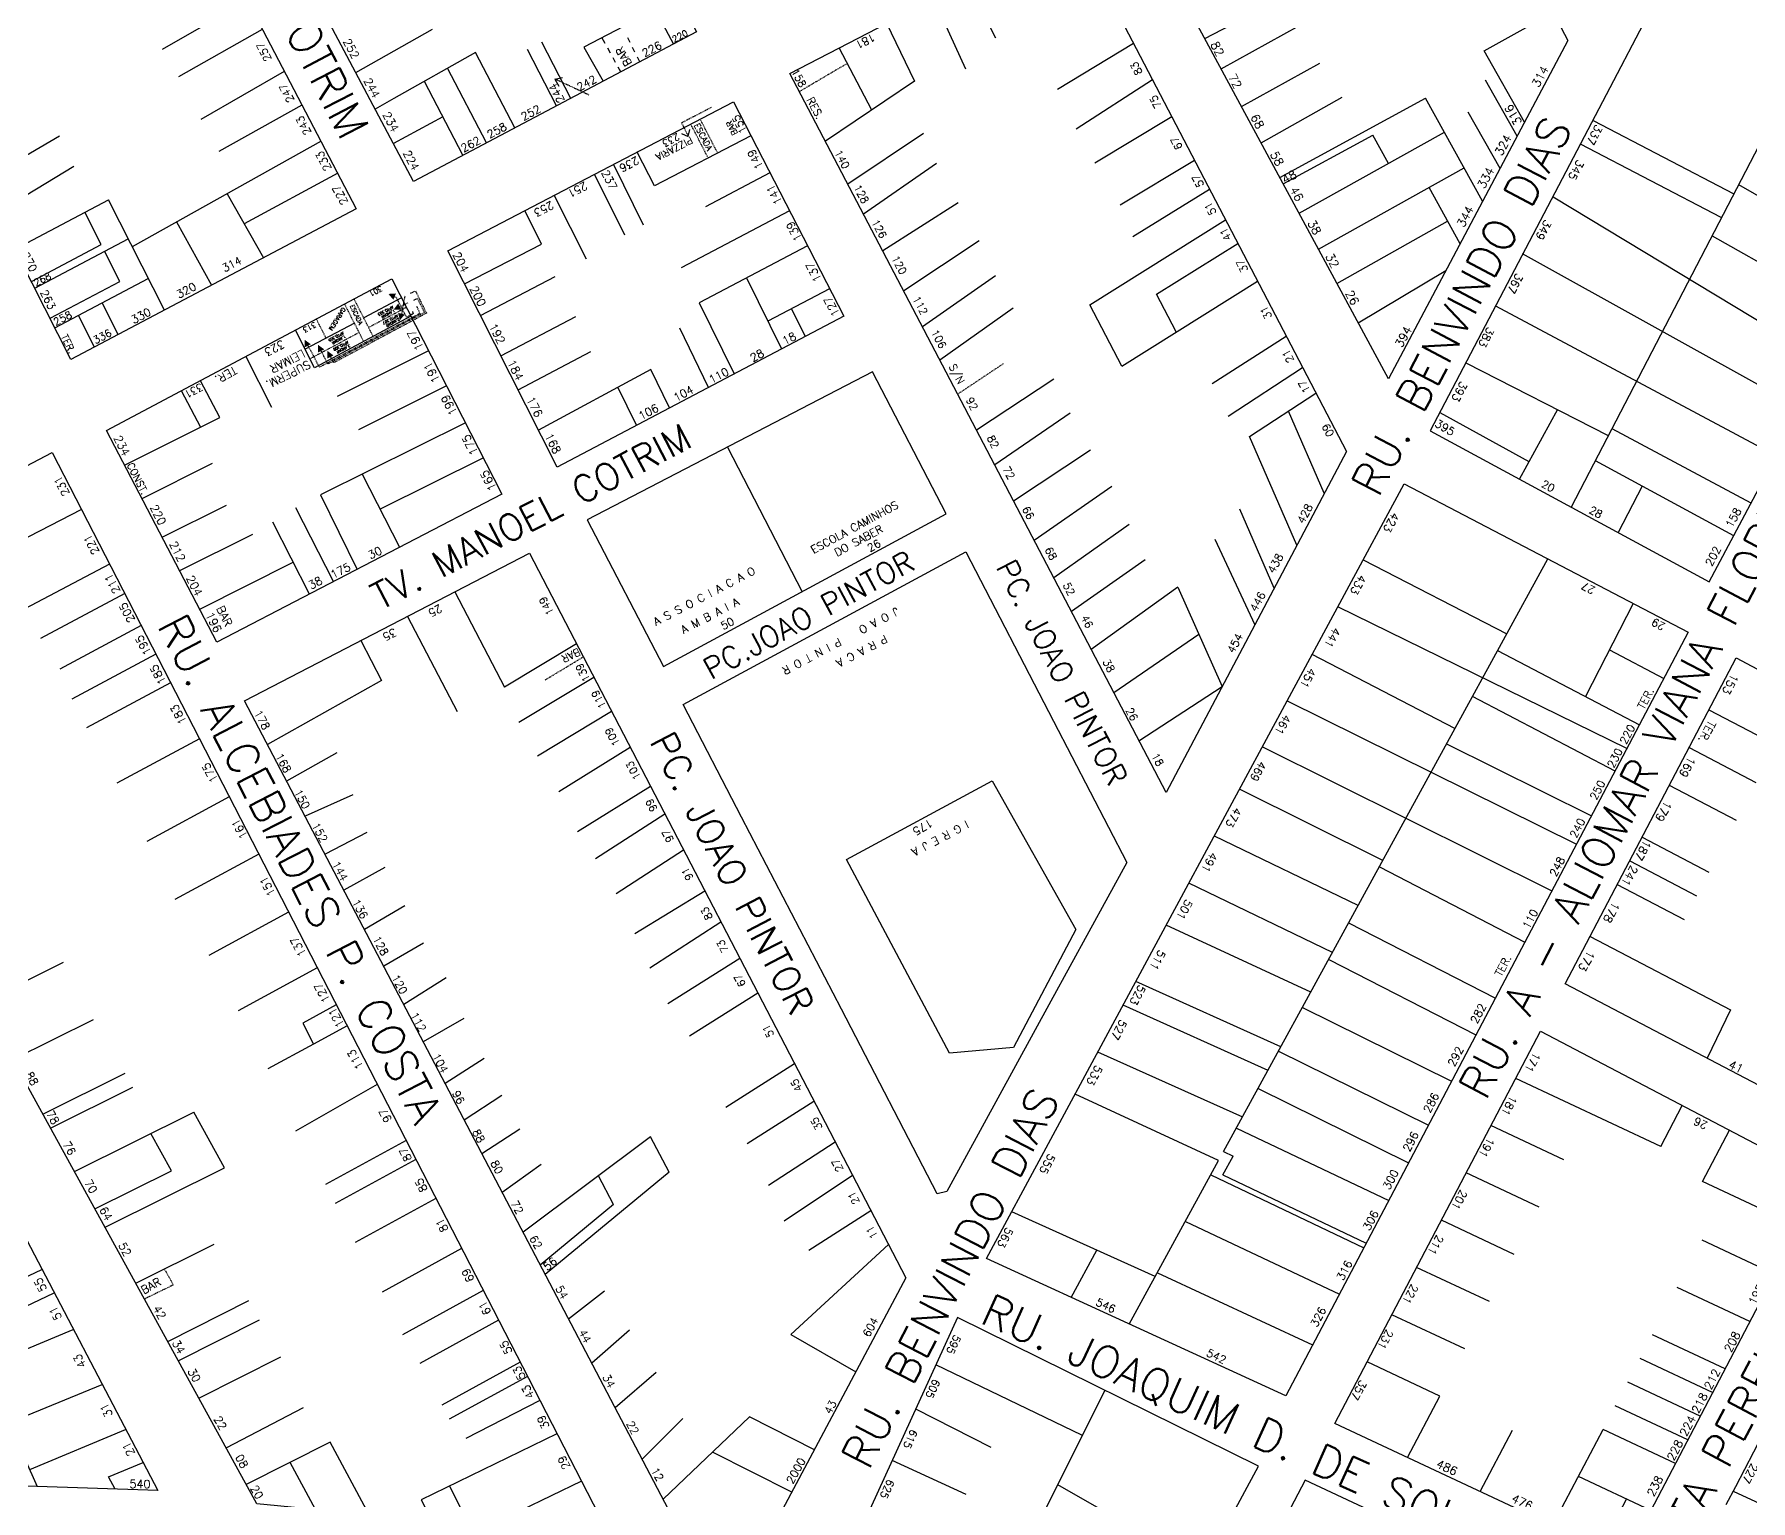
# Model space of a CAD drawing. Extents: x 714896 to 749292, y 8417558 to 8447149.
# Drawn here: x 737760.6 to 738082.1, y 8427037.1 to 8427311.8 of the extents above; entities that cross this region are included whole.
import ezdxf

# ---------------------------------------------------------------- set-up
doc = ezdxf.new("R2010")
doc.units = 0
doc.header["$MEASUREMENT"] = 0
doc.linetypes.add('ACAD_ISO03W100', pattern=[30, 12, -18])
doc.linetypes.add('DASHED', pattern=[0.75, 0.5, -0.25])
for name, color, linetype in [('LOTE', 7, 'CONTINUOUS'), ('NUM-PORTA', 7, 'CONTINUOUS'), ('QUADRA', 6, 'CONTINUOUS'), ('TEXTO', 7, 'CONTINUOUS'), ('TEXTODERUA', 3, 'CONTINUOUS')]:
    doc.layers.add(name, color=color, linetype=linetype)
doc.styles.add('ROMANS', font='ROMANS.SHX', dxfattribs={"height": 1.5})

msp = doc.modelspace()

# ---------------------------------------------------------------- hatches: boundary and pattern name
at = {"layer": 'LOTE'}
for color, points in [(3, [(737826.94, 8427263.2), (737827.86, 8427262.11), (737828.37, 8427263.28)]), (30, [(737827.93, 8427260.26), (737829.36, 8427260.27), (737828.78, 8427261.41)]), (5, [(737829.08, 8427258.25), (737830, 8427259.34), (737828.76, 8427259.64)]), (2, [(737811.25, 8427254.61), (737811.27, 8427253.18), (737812.41, 8427253.76)]), (4, [(737813.77, 8427253.65), (737813.78, 8427252.22), (737814.92, 8427252.81)]), (1, [(737815.51, 8427252.52), (737815.52, 8427251.09), (737816.66, 8427251.67)])]:
    msp.add_hatch(color=color, dxfattribs=at).paths.add_polyline_path(points)

# ---------------------------------------------------------------- linework, layer by layer
at = {"layer": 'LOTE', "color": 7}
for p, q in [((737940.76, 8427311.12, 524.6), (737935.36, 8427321.73, 524.02)), ((737784.64, 8427309.06, 526.23), (737800.52, 8427318.21, 526.55)), ((737881.29, 8427318.74, 526.29), (737863.58, 8427309.46, 525.43)), ((737935.11, 8427305.29, 524.44), (737929.14, 8427318.51, 524.02)), ((737979.9, 8427311.06, 527.65), (737994.45, 8427318.69, 527.17)), ((737876.92, 8427316.44, 525.76), (737880.33, 8427309.98, 524.8)), ((738032.21, 8427308.77, 526.38), (738045.13, 8427315.95, 526.77)), ((737787.71, 8427303.95, 526.22), (737803.33, 8427312.83, 526.55)), ((737820.83, 8427304.67, 527), (737835.21, 8427312.78, 526.13)), ((737920.28, 8427313.91, 524.02), (737925.51, 8427303.05, 524.29)), ((737982.96, 8427305.37, 527.65), (737997.62, 8427313.47, 527.04)), ((737843.27, 8427308.43, 525.85), (737827.98, 8427299.79, 526.51)), ((737850.63, 8427294.32, 524.8), (737843.27, 8427308.43, 525.85)), ((737858.46, 8427298.45, 524.8), (737853.03, 8427308.98, 525.63)), ((737861.11, 8427299.84, 524.8), (737855.68, 8427310.38, 525.63)), ((737863.58, 8427309.46, 525.43), (737867.2, 8427303.06, 524.8)), ((737952.29, 8427301.56, 524.86), (737966.54, 8427310.16, 525.96)), ((738039.78, 8427295.38, 525.38), (738032.21, 8427308.77, 526.38)), ((737791.89, 8427295.94, 526.19), (737807.46, 8427304.93, 526.55)), ((737845.32, 8427291.51, 524.8), (737838.04, 8427305.48, 525.84)), ((737986.76, 8427298.33, 527.65), (738001.42, 8427306.43, 527.04)), ((737840.9, 8427289.18, 524.8), (737833.69, 8427303.02, 525.83)), ((737925.51, 8427303.05, 524.29), (737908.81, 8427291.82, 524)), ((737955.81, 8427294.14, 524.9), (737970.06, 8427303.4, 525.96)), ((738038.38, 8427292.73, 525.38), (738032.44, 8427303.24, 526.16)), ((737795.24, 8427289.94, 526.16), (737810.77, 8427298.61, 526.55)), ((737827.98, 8427299.79, 526.51), (737824.47, 8427297.81, 527)), ((737990.46, 8427291.48, 527.65), (738005.63, 8427300.07, 526.95)), ((737993.93, 8427285.04, 527.65), (738021.24, 8427299.88, 526.23)), ((738031.93, 8427280.57, 525.38), (738021.24, 8427299.88, 526.23)), ((737837.16, 8427296.37, -1.27), (737827.89, 8427291.36)), ((737959.26, 8427287.75, 524.92), (737973.69, 8427296.44, 525.96)), ((738035.2, 8427286.72, 525.38), (738029.25, 8427297.23, 526.16)), ((738052.62, 8427295.72, 527.25), (738078.99, 8427281.95, 524.79)), ((737765.31, 8427292.76, 525.98), (737750.63, 8427284.14, 525.74)), ((737814.32, 8427291.81, 526.55), (737778.95, 8427272.05, 525.62)), ((737894.83, 8427292.82, 527.02), (737876.76, 8427283.45, 527.44)), ((737927.2, 8427293.24, 524.31), (737913.01, 8427283.78, 524)), ((737994.59, 8427283.81, 527.65), (738011.38, 8427292.93, 526.76)), ((737997.55, 8427278.33, 527.65), (738024.78, 8427293.48, 525.95)), ((738014.3, 8427287.65, 526.36), (738011.38, 8427292.93, 526.76)), ((738084.52, 8427292.64, 524.84), (738048.52, 8427223.24, 521.89)), ((737876.76, 8427283.45, 527.44), (737873.52, 8427289.76, 527.63)), ((738050.21, 8427291.34, 527.25), (738076.58, 8427277.57, 524.79)), ((737767.98, 8427287.1, 525.97), (737753.57, 8427278.35, 525.74)), ((737817.46, 8427285.82, 526.55), (737799.91, 8427276.32, 525.96)), ((737865.53, 8427285.6, 527.63), (737871.15, 8427274.28, 527.38)), ((737869.08, 8427287.45, 527.63), (737874.69, 8427276.13, 527.38)), ((737898.41, 8427285.87, 527.02), (737886.33, 8427279.53, 527.26)), ((737929.61, 8427287.65, 524.32), (737915.94, 8427278.17, 524)), ((737964, 8427279.92, 524.96), (737977.94, 8427288.28, 525.96)), ((738001.17, 8427271.61, 527.65), (738028.48, 8427286.8, 525.6)), ((737966.38, 8427273.97, 524.93), (737980.79, 8427282.81, 525.96)), ((738027.71, 8427272.61, 525.38), (738021.89, 8427283.14, 525.85)), ((738079.88, 8427283.67, 524.8), (738106.03, 8427268.72, 524.26)), ((737796.71, 8427281.97, 526.09), (737803.52, 8427269.96, 525.82)), ((737855.63, 8427272.55, 527.59), (737852.49, 8427278.81, 527.63)), ((737857.99, 8427281.67, 527.63), (737863.97, 8427269.77, 527.47)), ((737933.68, 8427280.24, 524.34), (737919.56, 8427271.26, 524)), ((738045.12, 8427281.37, 527.25), (738096.33, 8427250.48, 524.26)), ((737787.24, 8427276.68, 525.99), (737793.82, 8427264.83, 525.82)), ((737958.33, 8427261.18, 525.96), (737983.78, 8427277.07, 525.96)), ((738004.64, 8427265.18, 527.65), (738025.36, 8427276.86, 525.93)), ((737841.18, 8427265.08, 528.22), (737855.63, 8427272.55, 527.59)), ((737937.59, 8427273.12, 524.35), (737923.47, 8427263.78, 524)), ((737970.86, 8427263.12, 524.85), (737986.1, 8427272.64, 525.96)), ((738074.93, 8427274.11, 524.73), (738101.02, 8427259.31, 524.26)), ((738091.64, 8427241.66, 524.26), (738039.37, 8427270.73, 527.25)), ((737844.17, 8427259.17, 528.22), (737858.2, 8427266.46, 527.55)), ((737894.02, 8427266.19, 527.43), (737900.58, 8427252.89, 526.45)), ((737940.67, 8427266.59, 524.35), (737926.99, 8427257.04, 524)), ((738008.63, 8427257.77, 527.65), (738025.06, 8427267.61, 525.38)), ((737964.33, 8427249.67, 524.07), (737989.75, 8427265.61, 525.96)), ((737829.39, 8427262.45), (737822.33, 8427258.69, 0.25)), ((737885.17, 8427261.53, 527.43), (737891.73, 8427248.24, 526.45)), ((737902.45, 8427260.39, 526.83), (737905, 8427255.23, 526.45)), ((737943.99, 8427260.55, 524.35), (737930.26, 8427250.79, 524)), ((738086.95, 8427232.83, 524.26), (738034.42, 8427260.9, 527.25)), ((737813.11, 8427249.37, 526.71), (737809.52, 8427256.41, 527)), ((737820.56, 8427257.74, 0.32), (737811.34, 8427252.82, 0.65)), ((737831.16, 8427259.01, 526.06), (737813.11, 8427249.37, 526.71)), ((737847.99, 8427251.62, 528.22), (737862.05, 8427258.99, 527.47)), ((737886.89, 8427245.69, 526.45), (737881.52, 8427256.81, 527.07)), ((737981.26, 8427246.42, 524.82), (737995.13, 8427255.28, 525.96)), ((737800.23, 8427251.47, 527), (737805.06, 8427241.99, 526.73)), ((737834.47, 8427252.55, 526.06), (737817.34, 8427243.96, 526.58)), ((737851.24, 8427245.2, 528.22), (737864.85, 8427252.4, 527.36)), ((738055.49, 8427236.62, 523.77), (738028.84, 8427250.22, 527.25)), ((737795.35, 8427240.05, 526.82), (737791.72, 8427246.94, 527)), ((737876.09, 8427249.04, 526.99), (737855.05, 8427237.66, 528.22)), ((737879.61, 8427241.85, 526.45), (737876.09, 8427249.04, 526.99)), ((737951.62, 8427247.25, 524.35), (737937.14, 8427237.64, 524)), ((737984.23, 8427240.31, 524.74), (737998.18, 8427249.43, 525.96)), ((737791.82, 8427238.17, 526.82), (737788.19, 8427245.06, 527)), ((737837.83, 8427245.97, 526.06), (737821.32, 8427237.73, 526.5)), ((737873.42, 8427238.59, 526.45), (737869.93, 8427245.71, 526.99)), ((737988.28, 8427236.45, 524.71), (738000.7, 8427244.58, 525.96)), ((737954.64, 8427240.83, 524.33), (737940.53, 8427231.15, 524)), ((738002.27, 8427225.84, 523.6), (737995.58, 8427241.23, 524.44)), ((738040.62, 8427231.71, 522.83), (738023.99, 8427240.93, 527.25)), ((738038.83, 8427228.48, 521.89), (738046.02, 8427241.57, 524.13)), ((737777.53, 8427231.1, 527.04), (737795.35, 8427240.05, 526.82)), ((737841.37, 8427239.07, 526.06), (737814.2, 8427225.55, 526.51)), ((738082.25, 8427224, 524.26), (738056.17, 8427237.92, 523.85)), ((737890.47, 8427234.51, 526.3), (737904.44, 8427207.4, 525.97)), ((737958.44, 8427233.9, 524.32), (737944.07, 8427224.38, 524)), ((737997.12, 8427216.12, 523.6), (737988.28, 8427236.45, 524.71)), ((737780.8, 8427224.84, 527.04), (737794.01, 8427231.46, 526.77)), ((737844.75, 8427232.48, 526.06), (737825.4, 8427222.86, 526.38)), ((738078.99, 8427217.87, 524.26), (738053.05, 8427231.9, 523.35)), ((737822.04, 8427229.45, 526.47), (737829.04, 8427215.75, 526.2)), ((737814.2, 8427225.55, 526.51), (737821.06, 8427211.58, 526.2)), ((737962.48, 8427227.14, 524.3), (737947.93, 8427216.99, 524)), ((738061.82, 8427227.16, 522.26), (738057.31, 8427218.47, 521.89)), ((737769.42, 8427222.83, 525.04), (737751.39, 8427213.48, 524.79)), ((737784.58, 8427217.59, 527.04), (737796.62, 8427223.61, 526.71)), ((737816.66, 8427209.3, 526.2), (737809.6, 8427223.13, 526.54)), ((737992.85, 8427208.03, 523.6), (737986.44, 8427222.86, 524.35)), ((737787.84, 8427211.34, 527.04), (737801.55, 8427218.16, 526.62)), ((737812.16, 8427206.96, 526.2), (737805.28, 8427220.43, 526.58)), ((737965.73, 8427220, 524.27), (737951.59, 8427210, 524)), ((737981.78, 8427217.22, 524.27), (737989.23, 8427201.19, 523.6)), ((737774.71, 8427212.55, 525.04), (737758.81, 8427204.21, 524.74)), ((737791.62, 8427204.1, 527.04), (737809.12, 8427212.9, 526.44)), ((737968.7, 8427213.36, 524.22), (737954.88, 8427203.7, 524)), ((737983.41, 8427102.49, 522.57), (738044.13, 8427213.56, 523.12)), ((738009.56, 8427213.34, 522.94), (738036.49, 8427199.52, 522.9)), ((737974.82, 8427208.24, 524.2), (737958.61, 8427196.57, 524)), ((737974.82, 8427208.24, 524.2), (737983.14, 8427189.65, 523.6)), ((737777.54, 8427207.04, 525.04), (737761.75, 8427198.62, 524.71)), ((737839.4, 8427207.37, 523.94), (737848.67, 8427189.53, 523.94)), ((738060.15, 8427205.19, 523.12), (738051.21, 8427187.75, 522.36)), ((737830.53, 8427202.76, 523.94), (737839.8, 8427184.92, 523.94)), ((738058.97, 8427178.04, 522.29), (738004.81, 8427204.54, 522.94)), ((737780.62, 8427201.05, 525.04), (737765.39, 8427192.91, 524.7)), ((737978.79, 8427199.37, 524.01), (737962.87, 8427188.42, 524)), ((737783.37, 8427195.71, 525.04), (737767.62, 8427187.27, 524.66)), ((737821.78, 8427198.23, 523.94), (737825.66, 8427190.76, 524.09)), ((737862.17, 8427197.65, 523.82), (737848.67, 8427189.53, 523.94)), ((738026.74, 8427181.76, 522.7), (738000, 8427195.62, 522.94)), ((738034.73, 8427196.38, 523.01), (738061.3, 8427182.46, 522.29)), ((738055.69, 8427196.49, 522.74), (738065.87, 8427191.14, 522.29)), ((737786.15, 8427190.31, 525.04), (737770.4, 8427181.86, 524.66)), ((737825.66, 8427190.76, 524.09), (737804.29, 8427178.78, 527.11)), ((737851.37, 8427182.95, 524.04), (737865.41, 8427191.41, 523.82)), ((737967.54, 8427179.48, 524), (737983.14, 8427189.65, 523.6)), ((737995.33, 8427186.95, 522.94), (738049.51, 8427160.07, 522.29)), ((738056.73, 8427173.79, 522.29), (738030.03, 8427187.76, 522.72)), ((737854.9, 8427176.64, 524.02), (737868.72, 8427185.03, 523.82)), ((738074.33, 8427185.29, 517.59), (738087.63, 8427178.35, 519.73)), ((737791.53, 8427179.84, 525.04), (737776.05, 8427171.51, 524.65)), ((737817.31, 8427177.19, 525.08), (737807.88, 8427171.92, 527.11)), ((737858.89, 8427169.94, 523.99), (737872.23, 8427178.27, 523.82)), ((737990.68, 8427178.33, 522.94), (738044.91, 8427151.34, 522.29)), ((738025.17, 8427178.88, 522.62), (738052.31, 8427165.38, 522.29)), ((738070.62, 8427178.2), (738083.13, 8427171.67, 2.01)), ((737862.35, 8427162.48, 523.97), (737876.07, 8427170.94, 523.82)), ((738013.24, 8427157.05, 522.62), (737986.41, 8427170.41, 522.94)), ((738066.9, 8427171.12, 517.59), (738079.41, 8427164.59, 519.61)), ((737797.12, 8427168.97, 525.04), (737781.66, 8427160.61, 524.63)), ((737820.3, 8427169.31, 525.28), (737811.33, 8427165.33, 527.11)), ((737865.75, 8427157.42, 523.94), (737878.71, 8427165.79, 523.82)), ((737822.9, 8427162.29, 525.42), (737815.07, 8427158.2, 527.11)), ((738008.61, 8427148.58, 522.6), (737981.67, 8427161.61, 522.94)), ((738061.8, 8427161.38, 517.59), (738074.31, 8427154.84, 519.61)), ((737802.65, 8427158.23, 525.04), (737786.92, 8427149.72, 524.61)), ((737869.59, 8427150.83, 523.91), (737882.22, 8427159.03, 523.82)), ((738059.48, 8427156.95, 517.59), (738071.99, 8427150.42, 519.61)), ((737826.26, 8427155.73, 525.45), (737818.59, 8427151.47, 527.11)), ((738012.58, 8427155.85, 522.75), (738039.82, 8427141.7, 522.29)), ((737873.12, 8427143.35, 523.87), (737886.2, 8427151.37, 523.82)), ((738003.8, 8427139.79, 522.58), (737976.92, 8427152.81, 522.94)), ((738057.16, 8427152.52, 517.59), (738069.67, 8427145.99, 519.61)), ((737808.24, 8427147.35, 525.04), (737793.31, 8427139.24, 524.61)), ((737829.99, 8427148.52, 525.46), (737822.47, 8427144.07, 527.11)), ((737875.9, 8427136.94, 523.84), (737889.24, 8427145.51, 523.82)), ((737999.73, 8427132.34, 522.56), (737972.66, 8427144.89, 522.94)), ((738006.83, 8427145.32, 522.71), (738034.32, 8427131.25, 522.29)), ((737833.5, 8427141.53, 525.47), (737826.07, 8427137.2, 527.11)), ((738052.05, 8427142.77, 517.59), (738078.35, 8427129.06, 518.95)), ((737750.76, 8427130.37, 523.67), (737766.06, 8427137.95, 524.17)), ((737879.27, 8427130.22, 523.8), (737892.75, 8427138.75, 523.82)), ((738003.09, 8427138.48, 522.71), (738030.68, 8427124.35, 522.29)), ((737813.6, 8427136.93, 525.04), (737798.79, 8427128.85, 524.6)), ((737837.78, 8427135.06, 525.37), (737829.81, 8427130.07, 527.11)), ((737994.14, 8427122.1, 522.53), (737966.96, 8427134.33, 522.94)), ((737883.32, 8427124.15, 523.74), (737896.12, 8427132.25, 523.82)), ((737817.17, 8427129.99, 525.04), (737810.93, 8427126.55, 524.82)), ((737991.76, 8427117.7, 522.53), (737964.59, 8427129.93, 522.94)), ((737998.17, 8427129.49, 522.69), (738026.11, 8427115.68, 522.29)), ((738078.35, 8427129.06, 518.95), (738073.98, 8427119.99, 517.59)), ((737756.59, 8427119.73, 523.67), (737771.69, 8427127.23, 524.15)), ((737810.93, 8427126.55, 524.82), (737812.91, 8427122.58, 524.81)), ((737819.19, 8427126.05, 525.04), (737812.91, 8427122.58, 524.81)), ((737841.08, 8427127.4, 525.41), (737833.47, 8427123.07, 527.11)), ((737812.91, 8427122.58, 524.81), (737804.38, 8427117.96, 524.59)), ((737993.71, 8427121.33, 522.69), (738021.78, 8427107.45, 522.29)), ((737844.91, 8427119.93, 525.39), (737837.56, 8427115.26, 527.11)), ((737890.16, 8427110.82, 523.59), (737903.01, 8427118.99, 523.82)), ((737987.02, 8427108.91, 522.53), (737959.85, 8427121.14, 522.94)), ((737762.21, 8427109.51, 523.67), (737777.63, 8427117.18, 524.14)), ((737824.86, 8427115.04, 525.04), (737809.55, 8427106.33, 524.56)), ((738065.29, 8427103.45), (738038.13, 8427116.2)), ((737763.65, 8427106.88, 523.67), (737779.07, 8427114.55, 524.14)), ((737848.17, 8427112.98, 525.38), (737841.16, 8427108.4, 527.11)), ((737894.12, 8427104.01, 523.49), (737906.66, 8427111.96, 523.82)), ((737982.48, 8427100.79, 522.58), (737955.58, 8427113.22, 522.94)), ((737989.87, 8427114.31, 522.69), (738018.05, 8427100.38, 522.29)), ((737768.12, 8427098.74, 523.67), (737790.5, 8427109.88, 524.35)), ((737851.55, 8427106.66, 525.33), (737844.46, 8427102.09, 527.11)), ((737876.04, 8427105.22, 520.63), (737852.16, 8427087.41, 527.11)), ((737985.82, 8427106.89, 522.56), (738014.33, 8427093.3, 522.29)), ((738047.14, 8427100.93), (738033.48, 8427107.35)), ((737830.24, 8427104.57, 525.04), (737815.16, 8427096.32, 524.55)), ((737898.15, 8427096.18, 523.34), (737910.64, 8427104.29, 523.82)), ((737983.41, 8427102.49, 522.57), (737985.22, 8427101.63, 522.56)), ((737771.96, 8427091.73, 523.67), (737786.28, 8427098.86, 523.67)), ((737773.85, 8427088.3, 523.67), (737796.22, 8427099.46, 524.34)), ((737832.08, 8427101.02, 525.04), (737816.99, 8427092.77, 524.55)), ((737855.54, 8427100.06, 525.21), (737848.28, 8427094.81, 527.11)), ((737965.73, 8427070.14, 522.29), (737982.48, 8427100.79, 522.47)), ((737879.51, 8427098.6, 520.44), (737856.33, 8427079.44, 527.11)), ((737901.06, 8427089.49, 523.18), (737913.87, 8427098.08, 523.82)), ((737981.02, 8427098.11, 522.56), (738009.66, 8427084.45, 522.29)), ((737983.29, 8427098.13, 522.56), (738010.13, 8427085.33, 522.29)), ((738042.5, 8427092.08), (738028.84, 8427098.49)), ((738091.27, 8427088.35), (738073.13, 8427096.87)), ((737835.83, 8427093.7, 525.04), (737820.74, 8427085.44, 524.52)), ((737869.13, 8427092.56, 523.16), (737855.4, 8427081.21, 527.11)), ((737905.7, 8427084.02, 522.96), (737917.32, 8427091.42, 523.82)), ((737970.6, 8427079.05, 522.44), (737943.72, 8427091.22, 522.94)), ((737976.26, 8427089.39, 522.52), (738005.09, 8427075.78, 522.29)), ((738037.86, 8427083.22), (738024.2, 8427089.63)), ((738086.63, 8427079.49), (738073.04, 8427085.88)), ((737779.61, 8427077.81, 523.67), (737794.27, 8427085.13, 524.1)), ((737840.65, 8427084.33, 525.04), (737825.77, 8427076.17, 524.5)), ((737920.63, 8427085.05, 523.82), (737902.35, 8427068.21, 522.55)), ((737954.83, 8427075.15, 522.29), (737959.66, 8427084, 522.34)), ((737707.16, 8427054.48, 520.61), (737762.01, 8427080.41, 523.72)), ((737971.01, 8427079.79, 522.46), (738000.07, 8427066.24, 522.29)), ((738033.22, 8427074.36), (738019.56, 8427080.77)), ((737844.71, 8427076.45, 525.04), (737829.61, 8427068.17, 524.47)), ((737867.43, 8427076.31, 524.95), (737860.71, 8427071.08, 527.11)), ((738081.99, 8427070.64), (738068.39, 8427077.02)), ((737748.34, 8427068.42, 522.81), (737764.35, 8427075.99, 523.72)), ((737785.59, 8427066.91, 523.67), (737800.81, 8427074.55, 524.1)), ((737787.57, 8427063.29, 523.67), (737802.8, 8427070.93, 524.1)), ((737847.57, 8427070.88, 525.04), (737832.85, 8427062.8, 524.46)), ((738028.57, 8427065.5), (738014.92, 8427071.92)), ((737737.84, 8427056.62, 520.72), (737767.91, 8427069.14, 523.72)), ((737872.11, 8427069.02, 524.68), (737865.03, 8427062.84, 527.11)), ((737902.35, 8427068.21, 522.55), (737914.51, 8427061.19, 520.51)), ((738077.34, 8427061.78), (738063.75, 8427068.16)), ((737791.43, 8427056.28, 523.67), (737806.79, 8427064.03, 524.09)), ((738075.02, 8427057.35), (738061.43, 8427063.73)), ((737751.13, 8427062.15, 522.43), (737761.13, 8427039.71, 520.85)), ((737851.63, 8427063, 525.04), (737836.96, 8427054.98, 524.39)), ((737853, 8427060.33, 525.04), (737838.33, 8427052.31, 524.39)), ((737877.11, 8427061.11, 524.34), (737869.41, 8427054.47, 527.11)), ((737956.87, 8427049.32, 520.64), (737929.52, 8427062.53, 520.48)), ((738023.93, 8427056.65), (738010.27, 8427063.06)), ((737755.82, 8427051.63, 521.64), (737773.29, 8427058.85, 523.72)), ((737943.34, 8427022.14, 519.78), (737961.2, 8427057.75, 521.77)), ((738072.7, 8427052.92), (738059.11, 8427059.3)), ((737796.53, 8427046.98, 523.67), (737811.04, 8427054.53, 524.06)), ((737855.32, 8427055.81, 525.04), (737841.43, 8427048.69, 524.37)), ((737939.83, 8427047.05, 520.41), (737925.72, 8427054.23, 520.48)), ((738070.38, 8427048.49), (738056.79, 8427054.87)), ((737882.09, 8427052.49, 523.93), (737874.45, 8427044.86, 527.11)), ((737894.59, 8427052.77, 522.71), (737878.4, 8427037.32, 527.11)), ((737906.75, 8427046.62, 520.51), (737894.59, 8427052.77, 522.71)), ((737759.76, 8427042.93, 521.23), (737777.7, 8427050.43, 523.72)), ((737816.06, 8427048.04, 524.06), (737800.29, 8427040.12, 523.67)), ((737823.36, 8427034.41, 523.96), (737816.06, 8427048.04, 524.06)), ((737858.52, 8427049.59, 525.04), (737833.07, 8427037.23, 524.06)), ((738068.06, 8427044.06), (738054.53, 8427050.42)), ((737774.52, 8427041.54, 522.28), (737780.98, 8427044.25, 523.72)), ((737813.26, 8427035.39), (737808.51, 8427044.25, 0.07)), ((737902.52, 8427038.68, 520.51), (737887.68, 8427046.18, 523.19)), ((737935.2, 8427038.25, 520.23), (737921.31, 8427044.58, 520.48)), ((738063.42, 8427035.21), (738049.86, 8427041.57)), ((737838.4, 8427039.81, 524.14), (737842.04, 8427032.59, 523.96)), ((737863.1, 8427040.7, 525.04), (737851.78, 8427035.2, 0.09)), ((737979.65, 8427024.49, 517.49), (737952.32, 8427040.04, 519.83)), ((737833.07, 8427037.23, 524.06), (737835.07, 8427033.27, 523.96))]:
    msp.add_line(p, q, dxfattribs=at)
at = {"layer": 'LOTE', "color": 7, "ltscale": 0.1}
for p, q in [((737867.57, 8427310.11, 525.39), (737866.95, 8427311.23, 525.46)), ((737872.22, 8427310.28, 525.3), (737871.77, 8427311.18, 525.38)), ((737868.54, 8427308.33, 525.24), (737868.05, 8427309.22, 525.32)), ((737873.13, 8427308.47, 525.09), (737872.67, 8427309.37, 525.2)), ((737869.51, 8427306.56, 525.06), (737869.02, 8427307.44, 525.16)), ((737870.48, 8427304.79, 524.8), (737869.99, 8427305.67, 524.94)), ((737874.03, 8427306.66, 524.8), (737873.58, 8427307.56, 524.96))]:
    msp.add_line(p, q, dxfattribs=at)
at = {"layer": 'LOTE', "color": 7, "ltscale": 0.005}
msp.add_line((737917.49, 8427297.66, 1004.54), (737911.4, 8427309.31, 524.02), dxfattribs=at)
at = {"layer": 'LOTE', "color": 7, "linetype": 'ACAD_ISO03W100', "ltscale": 0.005}
for p, q in [((737912.87, 8427306.36, 524.08), (737903.95, 8427301.12, 524)), ((737886.83, 8427288.7, -0.19), (737883.59, 8427295.01)), ((737888.6, 8427289.63, -0.19), (737885.36, 8427295.93)), ((737942.08, 8427250.08, 524.23), (737933.59, 8427244.42, 524))]:
    msp.add_line(p, q, dxfattribs=at)
at = {"layer": 'LOTE', "color": 7, "linetype": 'ACAD_ISO03W100', "ltscale": 0.004}
for p, q in [((737822.33, 8427254.28, -0.29), (737818.74, 8427261.32)), ((737824.09, 8427255.22, -0.29), (737820.51, 8427262.26)), ((737830.3, 8427260.67), (737823.24, 8427256.9, 0.25)), ((737815.27, 8427254.92, -0.15), (737813.44, 8427258.5)), ((737821.47, 8427255.96, 0.32), (737812.25, 8427251.04, 0.65)), ((737817.03, 8427251.47, -0.29), (737817.03, 8427251.47, -0.29))]:
    msp.add_line(p, q, dxfattribs=at)
at = {"layer": 'LOTE', "color": 7, "linetype": 'DASHED', "ltscale": 0.1}
msp.add_line((737856.29, 8427190.85, 523.93), (737863.45, 8427195.18, 523.82), dxfattribs=at)
at = {"layer": 'LOTE', "color": 7, "linetype": 'ACAD_ISO03W100', "ltscale": 0.003}
for p, q in [((737784.99, 8427080.46, 523.87), (737786.65, 8427077.5, 523.87)), ((737786.65, 8427077.5, 523.87), (737781.23, 8427074.85, 523.67))]:
    msp.add_line(p, q, dxfattribs=at)
at = {"layer": 'LOTE', "color": 7, "flags": 128}
for points in [[(737858.15, 8427303.46), (737859.53, 8427303.78)], [(737858.15, 8427303.46), (737858.88, 8427302.15)], [(737881.87, 8427293.25), (737883.11, 8427292.69)], [(737883.11, 8427292.69), (737883.41, 8427294.01)], [(737760.06, 8427265.54), (737773.14, 8427272.45)], [(737760.69, 8427264.29), (737778.19, 8427273.54)], [(737764.47, 8427256.84), (737781.96, 8427266.1)], [(737763.56, 8427258.63), (737776.64, 8427265.54)]]:
    msp.add_lwpolyline(points, dxfattribs=at)
at = {"layer": 'LOTE', "color": 7, "linetype": 'ACAD_ISO03W100', "ltscale": 0.005, "flags": 128}
msp.add_lwpolyline([(737864.52, 8427300.46), (737858.15, 8427303.46)], dxfattribs=at)
at = {"layer": 'LOTE', "color": 7, "linetype": 'ACAD_ISO03W100', "ltscale": 0.004, "flags": 128}
msp.add_lwpolyline([(737887.4, 8427298.12), (737881.87, 8427295.24), (737883.08, 8427292.77)], dxfattribs=at)
at = {"layer": 'LOTE', "color": 7, "flags": 128}
for points, elevation in [([(737757, 8427271.58), (737774.49, 8427280.83)], 525.74), ([(737974.53, 8427256.07), (737970.86, 8427263.12)], 525.96), ([(737964.33, 8427249.67), (737958.33, 8427261.18)], 525.96), ([(737796.22, 8427099.46), (737790.5, 8427109.88)], 523.67), ([(737786.28, 8427098.86), (737782.43, 8427105.87)], 523.67), ([(737879.51, 8427098.6), (737876.04, 8427105.22)], 520.51), ([(737983.29, 8427098.13), (737985.22, 8427101.63)], 522.56), ([(737869.13, 8427092.56), (737866.3, 8427097.96)], 520.51)]:
    msp.add_lwpolyline(points, dxfattribs=dict(at, elevation=elevation))
at = {"layer": 'LOTE', "color": 7, "linetype": 'CONTINUOUS', "elevation": 525.82, "flags": 128}
for points in [[(737784.98, 8427260.15), (737774.49, 8427280.83)], [(737773.14, 8427272.45), (737770.07, 8427278.5)], [(737776.64, 8427265.54), (737773.77, 8427271.2)]]:
    msp.add_lwpolyline(points, dxfattribs=at)
at = {"layer": 'LOTE', "color": 7, "linetype": 'CONTINUOUS', "flags": 128}
for points in [[(737902.08, 8427278.75), (737881.8, 8427268.08)], [(737905.45, 8427272.2), (737885.17, 8427261.53)], [(737909.59, 8427264.15), (737898.03, 8427258.06)], [(737776.32, 8427255.58), (737773.31, 8427261.52)], [(737771.9, 8427253.24), (737768.89, 8427259.18)], [(738065.29, 8427103.45), (738069.34, 8427111.13)], [(738073.13, 8427096.87), (738078.2, 8427106.49)], [(738017.88, 8427045.15), (738023.93, 8427056.65)], [(738031.46, 8427038.79), (738037.51, 8427050.27)], [(738045.04, 8427032.42), (738054.53, 8427050.42)], [(737775.73, 8427039.22), (737774.52, 8427041.54)], [(738078.87, 8427038.84), (738093.88, 8427031.89)], [(738054.09, 8427028.18), (738058.91, 8427037.32)]]:
    msp.add_lwpolyline(points, dxfattribs=at)
at = {"layer": 'LOTE', "color": 1, "linetype": 'ACAD_ISO03W100', "ltscale": 0.002, "flags": 128}
msp.add_lwpolyline([(737831.09, 8427263.36), (737832.01, 8427263.75), (737834.08, 8427259.59), (737816.67, 8427250.28), (737815.85, 8427251.92)], dxfattribs=at)
at = {"layer": 'LOTE', "color": 5, "linetype": 'ACAD_ISO03W100', "ltscale": 0.002, "flags": 128}
msp.add_lwpolyline([(737830, 8427262.77), (737829.36, 8427259.12)], dxfattribs=at)
at = {"layer": 'LOTE', "color": 2, "linetype": 'ACAD_ISO03W100', "ltscale": 0.002, "flags": 128}
msp.add_lwpolyline([(737832.22, 8427260.88), (737832.85, 8427259.54), (737814, 8427249.45), (737812.78, 8427251.88), (737811.69, 8427253.84)], dxfattribs=at)
at = {"layer": 'LOTE', "color": 4, "linetype": 'ACAD_ISO03W100', "ltscale": 0.002, "flags": 128}
msp.add_lwpolyline([(737831.73, 8427262.05), (737832.37, 8427262.37), (737833.68, 8427259.71), (737815.59, 8427250.04), (737814.15, 8427252.92)], dxfattribs=at)
at = {"layer": 'LOTE', "color": 3, "linetype": 'ACAD_ISO03W100', "ltscale": 0.002, "flags": 128}
msp.add_lwpolyline([(737831.44, 8427259.88), (737831.59, 8427259.49), (737830.33, 8427258.85), (737828.45, 8427262.51), (737828.02, 8427262.7)], dxfattribs=at)
at = {"layer": 'LOTE', "color": 30, "linetype": 'ACAD_ISO03W100', "ltscale": 0.002, "flags": 128}
msp.add_lwpolyline([(737830.59, 8427261.54), (737828.72, 8427260.55)], dxfattribs=at)
at = {"layer": 'LOTE', "color": 7}
msp.add_lwpolyline([(737932.08, 8427120.94), (737912.74, 8427157.23), (737940.02, 8427171.96), (737955.75, 8427144.09), (737944.03, 8427122.01), (737932.08, 8427120.94)], close=True, dxfattribs=at)
at = {"layer": 'QUADRA', "color": 6}
for points in [[(737814.92, 8427445.24), (737884.69, 8427312.28), (737831.63, 8427284.29), (737761.2, 8427417.12), (737814.92, 8427445.24)], [(737751.61, 8427411.79), (737820.93, 8427279.17), (737767.48, 8427250.9), (737699.57, 8427384.88), (737751.61, 8427411.79)], [(738019.25, 8427365.35), (738047.9, 8427310.67), (738014.27, 8427247.28), (737965.49, 8427337.79), (738019.25, 8427365.35)], [(738006.4, 8427233.66), (737972.63, 8427169.76), (737902.16, 8427304.53), (737955.18, 8427332), (738006.4, 8427233.66)], [(737891.57, 8427299.16), (737912.23, 8427259.03), (737858.54, 8427230.76), (737838.05, 8427271.28), (737891.57, 8427299.16)], [(737827.57, 8427266.01), (737848.22, 8427225.7), (737794.82, 8427197.96), (737774.14, 8427237.59), (737827.57, 8427266.01)], [(737864.16, 8427220.87), (737878.45, 8427193.36), (737931.44, 8427221.97), (737917.64, 8427248.6), (737864.16, 8427220.87)], [(737763.93, 8427233.5), (737868.59, 8427030.02), (737802.31, 8427036.45), (737709.78, 8427205), (737763.93, 8427233.5)], [(738017.24, 8427227.6), (738070.44, 8427199.81), (737995.04, 8427056.69), (737938.98, 8427082.42), (738017.24, 8427227.6)], [(737923.9, 8427078.83), (737896.17, 8427026.75), (737883.39, 8427027.78), (737800, 8427186.96), (737853.37, 8427214.6), (737923.9, 8427078.83)], [(737783.73, 8427038.96), (737714.02, 8427041.27), (737646.09, 8427172.04), (737699.55, 8427199.77), (737783.73, 8427038.96)], [(737903.62, 8427005.87), (737947.9, 8426965.59), (737989.93, 8427043.54), (737933.58, 8427071.42), (737903.62, 8427005.87)], [(737955.76, 8426959.04), (738001.67, 8426917.38), (738053.05, 8427015.41), (737998.66, 8427040.9), (737955.76, 8426959.04)]]:
    msp.add_lwpolyline(points, close=True, dxfattribs=at)
at = {"layer": 'QUADRA', "color": 6, "linetype": 'CONTINUOUS'}
for points in [[(738074.4, 8427209.22), (738157.98, 8427366.45), (738104.82, 8427381.87), (738102.19, 8427382.22), (738099.66, 8427381.68), (738097.3, 8427380.21), (738095.67, 8427378.1), (738022.08, 8427237.55), (738074.4, 8427209.22)], [(738100.55, 8427106.07), (738047.41, 8427133.92), (738079.43, 8427195.03), (738132.41, 8427166.86), (738100.55, 8427106.07)], [(738058.62, 8427026.05), (738004.24, 8427051.54), (738042.77, 8427125.06), (738095.91, 8427097.21), (738058.62, 8427026.05)]]:
    msp.add_lwpolyline(points, close=True, dxfattribs=at)
at = {"layer": 'QUADRA', "color": 6, "elevation": 522.97}
msp.add_lwpolyline([(737882.14, 8427186.26), (737935.12, 8427214.87), (737951.55, 8427183.15), (737965.29, 8427156.64), (737951.06, 8427130.64), (737931.58, 8427095.03), (737929.76, 8427094.58), (737911.81, 8427129.14), (737893.12, 8427165.12), (737882.14, 8427186.26)], close=True, dxfattribs=at)
at = {"layer": 'QUADRA', "color": 6, "linetype": 'CONTINUOUS'}
msp.add_lwpolyline([(738077.56, 8427036.33), (738079.34, 8427039.73), (738082.74, 8427046.23), (738085.06, 8427050.66), (738087.42, 8427055.16), (738089.69, 8427059.48), (738092.11, 8427064.11), (738096.75, 8427072.96), (738099.34, 8427077.9), (738104.07, 8427086.92), (738107.16, 8427092.82), (738125.13, 8427083.04), (738134.85, 8427077.86), (738143.68, 8427073.15), (738152.52, 8427068.43), (738160.17, 8427064.35), (738164.89, 8427061.84), (738172.54, 8427057.75), (738170.08, 8427052.2), (738167.68, 8427046.7), (738165.28, 8427041.2), (738160.37, 8427030.25)], dxfattribs=at)

# ---------------------------------------------------------------- texts
at = {"layer": 'NUM-PORTA', "color": 7, "style": 'ROMANS'}
for s, height, rotation, p in [('220', 1.187, 27.6093, (737880.48, 8427310.29)), ('181', 1.467, 207.2344, (737917.65, 8427312.06)), ('257', 1.436, 117.6462, (737805.1, 8427307.24)), ('252', 1.522, 297.8878, (737818.4, 8427310.54)), ('226', 1.483, 27.6221, (737874.95, 8427307.54)), ('82', 1.608, 298.3927, (737980.88, 8427309.95)), ('158', 1.4, 297.926, (737902.37, 8427304.92)), ('83', 1.429, 117.7505, (737968.26, 8427304.69)), ('314', 1.58, 61.6818, (738042.44, 8427301.77)), ('247', 1.436, 117.6651, (737809.35, 8427299.53)), ('244', 1.522, 297.8986, (737822.27, 8427303.17)), ('244', 1.483, 118.1073, (737860.03, 8427299.49)), ('242', 1.483, 27.8722, (737862.74, 8427301.17)), ('72', 1.608, 298.3927, (737984.19, 8427303.89)), ('252', 1.483, 27.8757, (737852.27, 8427295.61)), ('75', 1.429, 117.6635, (737971.85, 8427298.45)), ('316', 1.58, 120.8066, (738039.37, 8427295.39)), ('243', 1.436, 117.704, (737812.55, 8427293.44)), ('234', 1.52, 297.9669, (737825.8, 8427296.82)), ('258', 1.483, 27.8757, (737845.91, 8427292.29)), ('155', 1.4, 117.2366, (737894.15, 8427293.71)), ('68', 1.608, 298.3938, (737988.37, 8427296.35)), ('262', 1.483, 27.8757, (737841.01, 8427289.7)), ('233', 1.3, 207.4599, (737881.07, 8427293.38)), ('67', 1.429, 117.6713, (737975.79, 8427290.64)), ('324', 1.58, 61.7243, (738035.52, 8427288.94, -525.38)), ('337', 1.505, 242.3833, (738053.13, 8427295.06)), ('233', 1.5, 117.9246, (737816.35, 8427286.71)), ('224', 1.52, 297.9669, (737829.63, 8427289.6)), ('236', 1.488, 207.4516, (737873.42, 8427289.04)), ('149', 1.512, 117.2366, (737897.22, 8427287.03)), ('140', 1.431, 297.7328, (737910.44, 8427289.72)), ('58', 1.608, 298.3934, (737992.05, 8427289.38)), ('237', 1.488, 297.4562, (737866.77, 8427285.94)), ('48', 1.608, 28.4022, (737994.87, 8427283.77)), ('334', 1.58, 61.7243, (738032.25, 8427282.78, -525.38)), ('345', 1.505, 242.3833, (738049.68, 8427288.48)), ('227', 1.5, 117.9246, (737819.46, 8427280.38)), ('251', 1.488, 207.4516, (737863.73, 8427284.27)), ('141', 1.512, 117.2478, (737900.78, 8427280.4)), ('128', 1.431, 297.731, (737914.05, 8427283.21)), ('57', 1.428, 117.61, (737979.79, 8427283.63)), ('46', 1.608, 298.4022, (737995.75, 8427282.78)), ('253', 1.489, 207.4396, (737857.43, 8427280.65)), ('51', 1.429, 117.6734, (737982.11, 8427278.4)), ('344', 1.58, 61.7243, (738028.42, 8427275.55, -525.38)), ('139', 1.512, 117.2478, (737904.49, 8427273.52)), ('126', 1.43, 297.6977, (737917.4, 8427276.7)), ('38', 1.608, 298.4039, (737999.05, 8427276.51)), ('349', 1.505, 242.3872, (738043.58, 8427277.24)), ('41', 1.428, 117.62, (737984.97, 8427273.6, -525.96)), ('270', 1.489, 297.005, (737758.15, 8427270.55)), ('314', 1.487, 27.6196, (737796.26, 8427267.23)), ('204', 1.533, 297.0492, (737838.93, 8427270.57)), ('120', 1.431, 297.7066, (737921.15, 8427269.92)), ('37', 1.428, 117.62, (737988.06, 8427267.68, -525.96)), ('32', 1.608, 298.4114, (738002.41, 8427270.27)), ('268', 1.3, 27.0549, (737760.92, 8427264.6)), ('137', 1.513, 117.2829, (737908.15, 8427265.9)), ('367', 1.505, 242.3891, (738038.26, 8427267.21)), ('263', 1.489, 297.0549, (737761.65, 8427263.48)), ('320', 1.5, 27.6196, (737787.7, 8427262.31)), ('301', 1, 208.0316, (737825.48, 8427264.75)), ('200', 1.55, 296.7584, (737842.12, 8427264.21)), ('26', 1.608, 298.4258, (738006.15, 8427263.33)), ('258', 1.4, 27.0549, (737764.63, 8427257.2)), ('330', 1.5, 27.6196, (737779.22, 8427257.54)), ('127', 1.512, 117.6201, (737911.54, 8427259.45)), ('112', 1.43, 297.6909, (737925.09, 8427262.34)), ('31', 1.429, 117.651, (737992.54, 8427258.93)), ('336', 1.4, 27.6196, (737772.07, 8427253.76)), ('313', 1, 208.0316, (737813.08, 8427258)), ('192', 1.552, 296.7436, (737845.72, 8427257.18)), ('394', 1.581, 61.6693, (738016.81, 8427253)), ('383', 1.505, 242.3888, (738032.87, 8427257.12)), ('323', 1.517, 208.2249, (737806.97, 8427254.63)), ('197', 1.567, 116.9468, (737833.59, 8427253.06)), ('18', 1.511, 27.57, (737901.23, 8427253.59)), ('106', 1.431, 297.7014, (737928.57, 8427256.04)), ('191', 1.567, 116.9455, (737836.66, 8427247.03)), ('184', 1.552, 296.7436, (737849.15, 8427250.38)), ('28', 1.511, 27.57, (737895.2, 8427250.41)), ('S/N', 1.431, 297.6906, (737931.88, 8427249.61)), ('21', 1.43, 117.7135, (737996.67, 8427250.76)), ('110', 1.511, 27.57, (737887.46, 8427246.34)), ('393', 1.502, 242.3555, (738027.83, 8427246.95)), ('331', 1.4, 208.2249, (737791.75, 8427246.53)), ('199', 1.567, 116.946, (737839.92, 8427240.92)), ('176', 1.552, 296.7827, (737852.74, 8427243.47)), ('104', 1.511, 27.5506, (737880.84, 8427242.98)), ('92', 1.43, 297.682, (737935.07, 8427243.37)), ('17', 1.43, 117.7521, (737999.71, 8427245.08)), ('106', 1.511, 27.5506, (737874.29, 8427239.53)), ('09', 1.437, 118.2018, (738004.17, 8427236.92)), ('395', 1.499, 329.7229, (738022.82, 8427238.48)), ('234', 1.545, 296.7628, (737775.43, 8427236.2)), ('175', 1.562, 116.8769, (737843.81, 8427233.47)), ('168', 1.55, 296.8657, (737856.18, 8427236.6)), ('82', 1.431, 297.6982, (737939.02, 8427236.24)), ('72', 1.431, 297.6922, (737941.97, 8427230.44)), ('231', 1.509, 118.1782, (737767.31, 8427225.81)), ('165', 1.562, 116.8769, (737847.25, 8427226.78)), ('20', 1.436, 331.6032, (738042.79, 8427227.15)), ('220', 1.551, 296.7616, (737782.21, 8427223.24)), ('66', 1.43, 297.671, (737945.62, 8427222.92)), ('428', 1.484, 61.9027, (737998.39, 8427219.99)), ('423', 1.493, 241.6049, (738015.06, 8427222.42)), ('28', 1.437, 331.6053, (738051.71, 8427222.26)), ('158', 1.484, 61.981, (738078.69, 8427219.22)), ('221', 1.509, 118.2135, (737772.87, 8427214.86)), ('212', 1.551, 296.758, (737785.83, 8427216.38)), ('30', 1.521, 26.3321, (737823.58, 8427213.43)), ('26', 1.471, 28.4852, (737917.14, 8427214.8)), ('68', 1.431, 299.0261, (737949.84, 8427215.28)), ('202', 1.484, 61.981, (738074.87, 8427212.04)), ('175 ', 1.521, 26.3321, (737816.55, 8427209.79)), ('438', 1.484, 61.9027, (737992.88, 8427210.68)), ('211', 1.509, 118.226, (737776.8, 8427207.53)), ('204', 1.551, 296.7567, (737789, 8427209.96)), ('38', 1.521, 27.5159, (737812.44, 8427207.78)), ('52', 1.431, 297.6997, (737953.25, 8427208.66)), ('433', 1.498, 241.6729, (738008.86, 8427210.74)), ('27', 1.468, 152.4687, (738053.17, 8427208.14)), ('205', 1.509, 118.228, (737779.55, 8427202.12)), ('25', 1.49, 207.3677, (737836.52, 8427205.08)), ('149', 1.411, 117.7252, (737858, 8427203.44)), ('446', 1.486, 61.9959, (737989.55, 8427203.49)), ('196', 1.55, 296.7374, (737792.62, 8427203.1)), ('50', 1.469, 28.3901, (737889.69, 8427200.19)), ('46', 1.432, 297.7316, (737956.63, 8427202.55)), ('29', 1.468, 152.5481, (738066.29, 8427201.35)), ('195', 1.509, 118.2293, (737782.58, 8427196.01)), ('35', 1.49, 207.3677, (737827.97, 8427200.6)), ('454', 1.485, 61.9667, (737985.31, 8427195.71)), ('441', 1.498, 241.6877, (738004.04, 8427200.83)), ('185', 1.509, 118.2307, (737785.32, 8427190.52)), ('139', 1.407, 117.5998, (737864.82, 8427190.94)), ('38', 1.432, 297.7281, (737960.7, 8427194.27)), ('451', 1.499, 241.6864, (737999.46, 8427193.26, -522.94)), ('119', 1.406, 117.5278, (737867.78, 8427185.95)), ('153', 1.545, 241.3812, (738078.62, 8427192.17)), ('183', 1.509, 118.2307, (737789.18, 8427183.03)), ('178', 1.485, 298.1802, (737801.73, 8427184.71)), ('26', 1.431, 297.6967, (737965.01, 8427185.18)), ('461', 1.499, 241.6864, (737994.76, 8427184.54, -522.94)), ('220', 1.471, 62.2044, (738058.81, 8427178.66)), ('109', 1.408, 117.7259, (737870.33, 8427178.93)), ('168', 1.484, 297.8203, (737805.74, 8427176.65)), ('18', 1.435, 297.9339, (737969.85, 8427176.68)), ('230', 1.471, 62.2044, (738056.47, 8427174.22)), ('169', 1.549, 241.1506, (738070.56, 8427176.65)), ('175', 1.509, 118.2318, (737795.08, 8427172.11)), ('103', 1.407, 117.6057, (737874.29, 8427172.61)), ('469', 1.499, 241.6917, (737990.12, 8427175.77)), ('150', 1.484, 297.7681, (737809.23, 8427169.88)), ('99', 1.407, 117.6057, (737877.38, 8427166.65)), ('473', 1.499, 241.6954, (737985.52, 8427167.14)), ('179', 1.549, 241.1506, (738066.1, 8427168.35)), ('161', 1.509, 118.2343, (737800.62, 8427161.58)), ('152', 1.484, 297.7717, (737812.53, 8427163.63)), ('175', 1.5, 210, (737928.34, 8427164.87)), ('240', 1.471, 62.2097, (738049.47, 8427161.09)), ('97', 1.407, 117.7525, (737880.47, 8427160.9)), ('187', 1.549, 241.1784, (738062.25, 8427161.06)), ('144', 1.484, 297.7813, (737816.35, 8427156.4)), ('491', 1.499, 241.6991, (737981.01, 8427158.73)), ('248', 1.471, 62.2097, (738045.68, 8427153.89)), ('151', 1.509, 118.234, (737805.84, 8427150.83)), ('91', 1.406, 117.6137, (737884.11, 8427153.77)), ('241', 1.549, 241.1784, (738059.75, 8427156.28)), ('136', 1.484, 297.7943, (737820.1, 8427149.29)), ('83', 1.407, 117.668, (737887.76, 8427146.35)), ('501', 1.499, 241.7057, (737976.34, 8427149.87)), ('110', 1.471, 62.2153, (738040.62, 8427144.06)), ('178', 1.551, 241.1034, (738056.35, 8427149.4)), ('137', 1.509, 118.2334, (737811.6, 8427139.52)), ('128', 1.483, 297.8795, (737823.95, 8427142.38)), ('73', 1.407, 117.7272, (737890.75, 8427140.21)), ('511', 1.499, 241.7132, (737971.3, 8427140.4)), ('173', 1.554, 241.3726, (738051.67, 8427140.33)), ('120', 1.484, 297.7923, (737827.48, 8427135.17)), ('67', 1.407, 117.7744, (737893.96, 8427133.79)), ('127', 1.509, 118.2332, (737816.08, 8427130.88)), ('523', 1.499, 241.7172, (737967.56, 8427133.84)), ('121', 1.509, 118.2351, (737818.72, 8427126.22)), ('112', 1.484, 297.7346, (737831.02, 8427128.12)), ('282', 1.5, 62.2233, (738030.87, 8427126.31)), ('51', 1.407, 117.713, (737899.25, 8427124.33)), ('527', 1.499, 241.7172, (737964.05, 8427127.34)), ('113', 1.509, 118.2304, (737822.33, 8427118.38)), ('292', 1.5, 62.2233, (738026.62, 8427118.26)), ('104', 1.484, 297.7561, (737835.1, 8427120.4)), ('533', 1.499, 241.7172, (737959.46, 8427118.81)), ('171', 1.482, 241.4534, (738041.57, 8427121.23)), ('41', 1.603, 335.1264, (738077.82, 8427118.24)), ('88', 1.515, 299.4258, (737758.87, 8427116.91)), ('45', 1.407, 117.7475, (737904.57, 8427114.16)), ('96', 1.483, 297.8648, (737838.81, 8427113.42)), ('286', 1.5, 62.2233, (738022.05, 8427109.59)), ('181', 1.482, 241.4534, (738037.18, 8427113.11)), ('78', 1.515, 299.4338, (737762.77, 8427109.63)), ('97', 1.509, 118.2311, (737827.64, 8427108.45)), ('35', 1.407, 117.7823, (737908.33, 8427106.97)), ('26', 1.506, 155.4671, (738074.26, 8427107.93)), ('88', 1.484, 297.8058, (737842.61, 8427106.19)), ('296', 1.5, 62.2233, (738018.22, 8427102.31)), ('76', 1.515, 299.4338, (737765.87, 8427103.89)), ('87', 1.509, 117.2917, (737831.4, 8427101.11)), ('191', 1.482, 241.4534, (738032.94, 8427105.25)), ('80', 1.483, 297.9916, (737846.01, 8427100.35)), ('27', 1.408, 117.9118, (737912.25, 8427099.16)), ('555', 1.499, 241.7708, (737950.63, 8427102.21)), ('300', 1.5, 62.2233, (738014.47, 8427095.2)), ('70', 1.515, 299.419, (737769.91, 8427096.73)), ('85', 1.509, 117.2917, (737834.34, 8427095.39)), ('72', 1.483, 297.9498, (737849.82, 8427092.82)), ('21', 1.409, 118.0889, (737915.29, 8427093.06)), ('201', 1.483, 241.5234, (738027.83, 8427095.48)), ('64', 1.515, 299.419, (737772.73, 8427091.6)), ('81', 1.508, 117.2897, (737838.22, 8427087.87)), ('306', 1.5, 62.2995, (738010.74, 8427087.54)), ('62', 1.483, 300.3593, (737853.3, 8427086.23, -527.11)), ('11', 1.411, 118.3456, (737918.69, 8427086.6)), ('563', 1.5, 241.9832, (737942.72, 8427088.41)), ('211', 1.483, 241.5234, (738023.39, 8427087.01)), ('52', 1.515, 299.4258, (737776.28, 8427084.93)), ('69', 1.508, 117.2873, (737843.1, 8427078.48)), ('56', 1.483, 39.7969, (737856.73, 8427080.08, 0.09)), ('316', 1.5, 62.2995, (738005.81, 8427078.18)), ('55', 1.534, 117.5186, (737763.03, 8427076.71)), ('54', 1.483, 298.0299, (737858.17, 8427076.89)), ('221', 1.482, 241.3821, (738018.65, 8427077.79)), ('198', 1.543, 62.5811, (738083.01, 8427073.61)), ('51', 1.534, 117.5186, (737765.84, 8427071.36)), ('42', 1.515, 299.4144, (737782.78, 8427073.14)), ('61', 1.508, 117.2836, (737846.25, 8427072.33)), ('546', 1.479, 334.4865, (737959.3, 8427073.78)), ('326', 1.5, 62.2995, (738000.9, 8427069.44)), ('604', 1.465, 61.6917, (737917.02, 8427067.58)), ('34', 1.515, 299.3996, (737786.34, 8427066.65)), ('55', 1.508, 117.2722, (737850.22, 8427064.97)), ('44', 1.482, 298.1333, (737862.52, 8427068.67)), ('595', 1.427, 245.3953, (737932.94, 8427068.29)), ('231', 1.482, 241.3821, (738013.97, 8427069.3)), ('208', 1.543, 62.5811, (738078.46, 8427064.73)), ('43', 1.533, 117.4457, (737770.4, 8427062.39)), ('542', 1.479, 334.4865, (737980.03, 8427064.26)), ('30', 1.515, 299.3996, (737789.26, 8427061.34)), ('53', 1.508, 117.2722, (737852.69, 8427060.18)), ('34', 1.482, 298.2893, (737866.99, 8427060.25)), ('212', 1.544, 62.6513, (738074.7, 8427057.74)), ('43', 1.507, 117.2612, (737854.37, 8427056.64)), ('605', 1.421, 245.4427, (737929.05, 8427059.99)), ('357', 1.482, 241.3821, (738009, 8427059.8)), ('218', 1.544, 62.6513, (738072.35, 8427053.26)), ('31', 1.532, 117.3642, (737775.35, 8427053.18)), ('43', 1.466, 61.9884, (737909.8, 8427053.14)), ('22', 1.514, 299.3611, (737794.17, 8427052.4)), ('39', 1.507, 117.2454, (737857.2, 8427050.97)), ('22', 1.482, 298.3168, (737871.45, 8427051.51)), ('224', 1.544, 62.6513, (738070.11, 8427048.98)), ('21', 1.528, 117.05, (737779.52, 8427045.9)), ('615', 1.421, 245.4569, (737924.85, 8427050.56)), ('228', 1.544, 62.6513, (738067.73, 8427044.43)), ('08', 1.511, 299.8722, (737798.17, 8427045.2)), ('29', 1.505, 117.1812, (737861.09, 8427043.4, -525.04)), ('2000', 1.5, 61.2757, (737902.7, 8427040.07)), ('486', 1.58, 335.0618, (738023.06, 8427043.42)), ('540', 1.528, 359.1139, (737778.43, 8427039.45)), ('12', 1.481, 298.7481, (737876.1, 8427042.77)), ('238', 1.544, 62.6513, (738063.99, 8427037.7)), ('227', 1.489, 241.6182, (738082.32, 8427044.19)), ('20', 1.509, 299.8007, (737801.01, 8427039.42)), ('625', 1.421, 245.4636, (737920.49, 8427041.2)), ('476', 1.58, 335.0618, (738037.16, 8427036.94))]:
    msp.add_text(s, height=height, rotation=rotation, dxfattribs=at).set_placement(p)
at = {"layer": 'NUM-PORTA', "style": 'ROMANS'}
msp.add_text('250', height=1.471, rotation=62.1907, dxfattribs=at).set_placement((738053.22, 8427168.22))
at = {"layer": 'TEXTO', "style": 'ROMANS'}
for s, height, rotation, p in [('BAR', 1.483, 120.2288, (737872.64, 8427306.4)), ('RES.', 1.432, 297.9226, (737905.24, 8427299.59)), ('GARAGEM', 0.8, 237.9824, (737818.3, 8427260.76, 526.47)), ('ESCADA', 0.8, 295.353, (737819.72, 8427260.95, 526.56)), ('APTO.303', 0.5, 208.2957, (737827.7, 8427261, 1052.63)), ('1.ANDAR', 0.5, 208.2957, (737828.02, 8427260.35, 1052.63)), ('APTO.307', 0.5, 208.2957, (737828.58, 8427259.38, 1578.79)), ('2.ANDAR', 0.5, 208.2957, (737828.9, 8427258.73, 1578.79)), ('TER.', 1.3, 295.3537, (737765.59, 8427255.22)), ('APTO.305', 0.5, 208.2957, (737818.43, 8427256.15, 1053.07)), ('1.ANDAR', 0.5, 208.2957, (737818.76, 8427255.5, 1053.07)), ('APTO.309', 0.5, 208.2957, (737819.29, 8427254.43, 1579.13)), ('2.ANDAR', 0.5, 208.2957, (737819.62, 8427253.78, 1579.13)), ('SUPERM.', 1.533, 206.7435, (737811.88, 8427250.81, 526.63)), ('LEIMAR', 1.531, 206.7483, (737810.85, 8427252.84, 526.63)), ('TER.', 1.517, 208.2235, (737798.03, 8427249.69)), ('CONST.', 1.344, 296.7647, (737777.91, 8427231.15)), ('ESCOLA CAMINHOS', 1.4714, 28.4852, (737906.58, 8427214.47)), ('DO SABER', 1.471, 28.4852, (737911, 8427213.96)), ('A S S O C I A C A O', 1.49, 27.6506, (737877.07, 8427200.98)), ('     A M B A I A', 1.4948, 27.4959, (737877.26, 8427196.9)), ('BAR', 1.541, 296.6341, (737794.66, 8427204.27)), ('J O A O   P I N T O R', 1.5, 207.9064, (737922.06, 8427204.51)), ('P R A C A', 1.5, 207.9064, (737919.93, 8427199.39)), ('BAR', 1.405, 205.34, (737862.47, 8427196.88)), ('TER.', 1.471, 62.1907, (738062.17, 8427185.21)), ('TER.', 1.547, 241.3254, (738074.34, 8427183.43)), ('I G R E J A', 1.5, 207.7531, (737935.17, 8427164.57)), ('TER.', 1.471, 62.2176, (738035.43, 8427135.14)), ('BAR', 1.515, 29.4389, (737781.13, 8427075.72))]:
    msp.add_text(s, height=height, rotation=rotation, dxfattribs=at).set_placement(p)
at = {"layer": 'TEXTO', "color": 7, "style": 'ROMANS'}
for s, height, rotation, p in [('ESCADA', 1.1, 297.4599, (737884.16, 8427294.81)), ('BAR', 1.1, 117.4599, (737892.43, 8427293.27, 527.11)), ('PIZZARIA', 1.3, 207.4599, (737883.52, 8427292.73))]:
    msp.add_text(s, height=height, rotation=rotation, dxfattribs=at).set_placement(p)
at = {"layer": 'TEXTODERUA', "style": 'ROMANS'}
for s, height, rotation, p in [('RU. MANOEL COTRIM', 6, 297.2857, (737780.62, 8427364.49)), ('RU. BENVINDO DIAS', 6, 62.2838, (738012.4, 8427224.81)), ('TV. MANOEL COTRIM ', 5, 27.7041, (737825.44, 8427203.84)), ('RU. A - ALIOMAR VIANA FLORES', 6, 62.3345, (738032.52, 8427111.85)), ('PC.JOAO PINTOR', 4, 28.5681, (737887.35, 8427190.79)), ('PC. JOAO PINTOR', 4, 297.2857, (737940.66, 8427212.04)), ('RU. ALCEBIADES P. COSTA ', 6, 297.2857, (737783.51, 8427201.08)), ('PC. JOAO PINTOR', 5, 297.2857, (737875.76, 8427179.39)), ('RU. BENVINDO DIAS', 6, 62.7299, (737916.89, 8427042.56)), ('RU. JOAQUIM D. DE SOUZA', 6, 335.6596, (737937.49, 8427070.53)), ('RU. ELIENE LOPES FROTA PEREIRA   ', 6, 62.0826, (738027.95, 8426948.47))]:
    msp.add_text(s, height=height, rotation=rotation, dxfattribs=at).set_placement(p)

doc.saveas('drawing.dxf')
